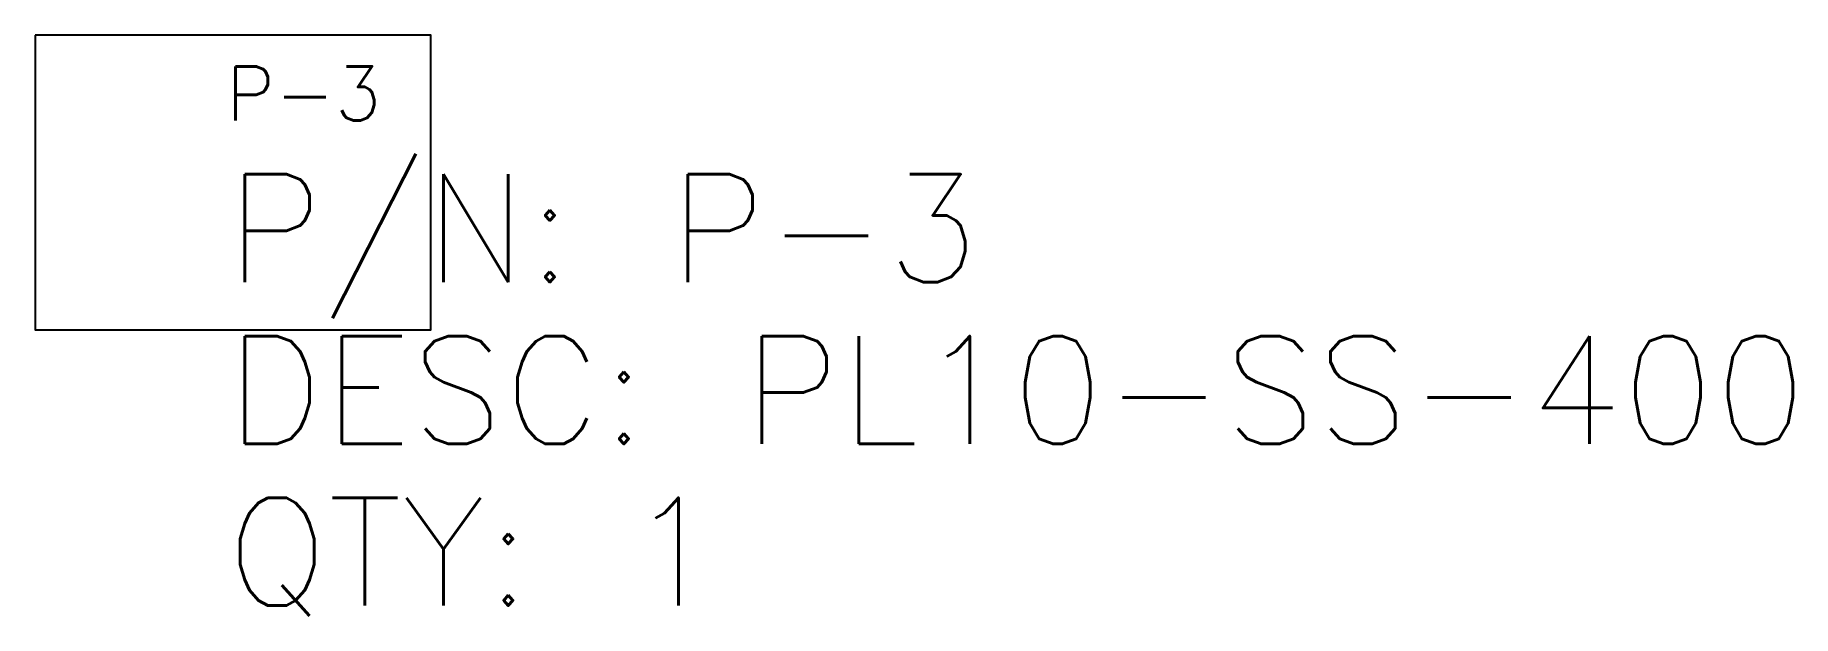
# Model space of a CAD drawing. Header units: millimetres. Extents: x -33 to 456, y -118 to 44.
import ezdxf

# ---------------------------------------------------------------- set-up
doc = ezdxf.new("R2010")
doc.units = ezdxf.units.MM
doc.layers.add('Detail Name', color=30, linetype='Continuous')
doc.layers.add('IV_OUTER_PROFILE', color=2, linetype='Continuous')
doc.styles.get("Standard").update_dxf_attribs({"font": 'txt.SHX'})

msp = doc.modelspace()

# ---------------------------------------------------------------- linework, layer by layer
at = {"layer": 'IV_OUTER_PROFILE'}
msp.add_lwpolyline([(-33.14, 43.71), (-33.14, -38.29), (76.86, -38.29), (76.86, 43.71)], close=True, dxfattribs=at)

# ---------------------------------------------------------------- texts
for s, p in [('P/N: P-3', (20, -25)), ('DESC: PL10-SS-400', (20, -70)), ('QTY: 1', (20, -115))]:
    msp.add_text(s, height=30).set_placement(p)
at = {"layer": 'Detail Name'}
msp.add_text('P-3', height=15, dxfattribs=at).set_placement((20, 20))

doc.saveas('drawing.dxf')
